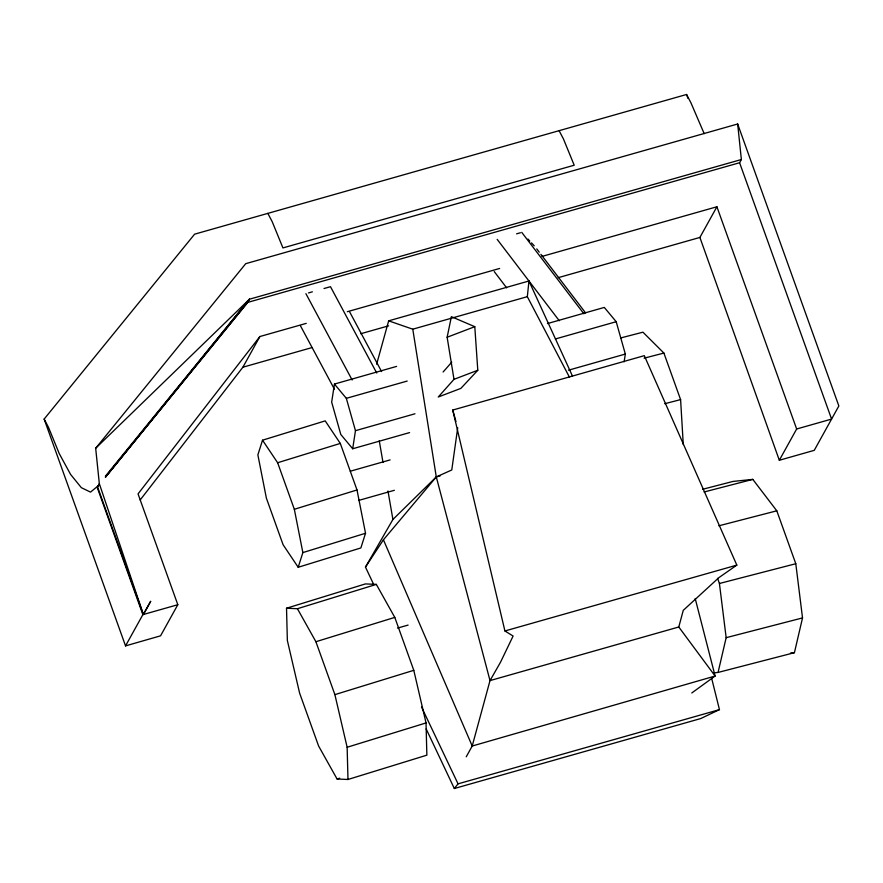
<?xml version="1.0" encoding="UTF-8"?>
<svg xmlns="http://www.w3.org/2000/svg" width="883" height="883" viewBox="0 0 883 883"><rect width="100%" height="100%" fill="white"/><g stroke="black" fill="none" stroke-linecap="round" stroke-linejoin="round"><path stroke-width="1.32" d="M569.524 377.328L527.328 296.666L528.961 280.993L388.663 320.838L376.633 364.226M457.714 427.769L451.776 469.977L436.29 476.93L392.913 519.469L365.474 567.096L373.719 584.524M396.61 366.401L334.436 384.061L331.666 402.129L340.805 434.48L352.692 448.752L409.58 432.604M352.692 448.752L355.463 430.683L346.335 398.332L334.436 384.061M624.138 361.798L625.33 354.061L616.191 321.71L604.303 307.427L547.416 323.586M453.994 379.337L447.14 337.24L451.39 316.677L474.789 326.688L477.791 370.264L460.882 388.377L438.266 397.008L453.994 379.337L477.791 370.264M714.093 672.846L718.067 672.438L726.157 637.681L719.424 583.486L717.57 578.332M718.067 672.438L794.424 652.68L802.526 617.923L795.793 563.729L776.797 510.816L752.802 479.381L732.978 481.434L702.691 489.27M691.786 692.967L715.12 676.036L678.784 626.996L683.265 610.341L718.928 577.603L736.83 565.12L644.314 355.661L452.736 410.054L504.921 630.97L513.1 636.036L500.506 662.239L490.01 680.594L472.206 746.025L466.246 756.786M262.527 440.198L257.869 454.877L266.39 498.178L283.09 544.734L298.2 567.272L360.871 547.946L365.529 533.266L357.008 489.966L340.297 443.421L325.198 420.882L262.527 440.198L277.637 462.736L294.337 509.292L302.858 552.592L298.2 567.272M99.326 483.663L97.549 486.864L143.366 614.491L150.64 601.378L143.366 614.491L99.326 483.663L95.673 448.255L245.728 263.675L737.669 123.995L838.85 405.959L814.258 450.341L779.325 460.264L699.899 237.439L716.908 206.765L796.654 428.995L779.325 460.264M737.669 123.995L741.367 159.525L249.425 299.216L247.648 302.416L105.828 476.688M140.165 499.988L242.891 367.207L259.889 336.533L306.258 323.366M704.181 133.653L690.914 102.759L686.566 94.481L194.613 234.172L44.15 419.072L125.541 645.892L142.869 614.634L177.814 604.712L138.046 493.895L259.889 336.533M177.814 604.712L160.563 635.826L125.541 645.892M741.367 159.525L739.59 162.737L831.587 419.083L796.654 428.995M365.474 567.096L383.421 539.8L436.29 476.93L440.264 475.805M426.169 728.916L454.315 788.519L458.045 783.85L719.457 709.634L711.477 677.592M95.673 448.255L249.425 299.216L105.364 477.217L247.648 302.416L739.601 162.737M44.15 419.072L48.499 427.35L59.249 453.619L70.574 474.403L81.346 487.67L90.519 492.118L98.918 485.197M105.408 476.191L249.425 299.216M443.089 372.019L451.754 362.162M719.457 709.634L700.738 718.552L454.315 788.519M447.14 337.24L474.789 326.688M277.637 462.736L340.297 443.421M294.337 509.292L357.008 489.966M302.858 552.592L365.529 533.266M286.522 608.232L365.419 583.917L376.324 584.391L394.789 617.394L413.785 670.318L426.036 722.934L426.864 755.164L347.979 779.479L337.074 779.005L318.597 746.003L299.602 693.078L287.35 640.462L286.522 608.232L297.428 608.718L376.324 584.391M297.428 608.718L315.904 641.72L394.789 617.394M347.979 779.479L347.14 747.261L334.889 694.634L413.785 670.318M347.14 747.261L426.036 722.934M337.074 779.005L339.701 778.188M308.498 292.924L312.372 291.832M324.017 288.52L330.485 286.688L376.732 373.023M516.577 233.84L520.462 232.748M347.317 311.71L499.657 268.454M542.041 256.412L716.908 206.765M242.891 367.207L311.776 347.648M360.783 333.73L388.608 325.827M558.166 277.681L699.899 237.439M388.663 320.838L412.78 329.193L527.328 296.666M346.335 398.332L407.184 381.059M555.341 338.984L616.191 321.71M355.463 430.683L414.988 413.785M568.442 370.209L625.33 354.061M350.297 471.213L390.098 459.911M358.531 500.462L394.359 490.297M397.505 628.089L408.089 625.087M504.921 630.97L736.83 565.12M678.784 626.996L490.01 680.594L436.29 476.93L412.78 329.193M620.528 337.99L642.945 332.185L663.895 353.068L680.594 399.613L683.276 444.568M644.104 358.178L663.895 353.068M664.767 403.708L680.594 399.613M704.093 491.986L752.802 479.381M718.872 525.804L776.797 510.816M719.424 583.486L795.793 563.729M726.157 637.681L802.526 617.923M790.462 653.089L794.424 652.68M527.99 239.083L529.767 240.993M531.544 242.913L534.215 245.783M536.765 248.907L539.248 252.163M540.904 254.337L585.617 312.946M521.754 232.372L583.862 313.774M497.173 239.359L559.281 320.75M494.226 271.556L506.643 287.836M349.701 311.997L381.611 371.577M305.904 293.664L352.151 379.999M300.54 325.948L334.403 389.182M559.094 130.673L563.442 138.951L574.204 165.22L282.935 247.924L272.185 221.655L267.836 213.377M421.533 707.04L458.045 783.85M528.961 280.993L572.471 376.07M383.421 539.8L472.206 746.025L715.12 676.036L695.197 598.531M686.566 94.481L687.945 98.344M315.904 641.72L334.889 694.634M97.185 487.317L142.869 614.634M452.736 410.054L455.937 421.445M379.26 440.794L383.023 462.493M387.968 490.981L392.913 519.469M99.293 484.723L97.549 486.864L99.293 484.734"/></g></svg>
